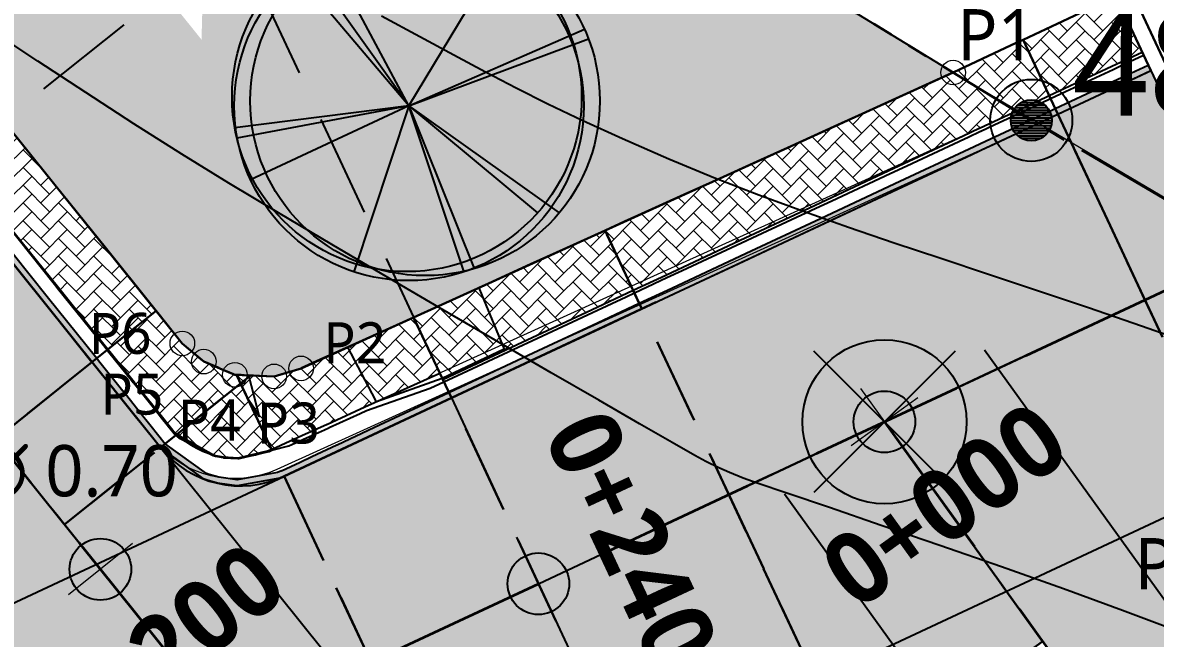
# Model space of a CAD drawing. Header units: millimetres. Extents: x 86 to 591881, y 99 to 1307229.
# Drawn here: x 590791.78 to 590819.37, y 1307154.66 to 1307169.67 of the extents above; entities that cross this region are included whole.
import ezdxf
from ezdxf.enums import TextEntityAlignment as Align

# ---------------------------------------------------------------- set-up
doc = ezdxf.new("R2010")
doc.units = ezdxf.units.MM
for name, pattern in [('CENTER2', [1.125, 0.75, -0.125, 0.125, -0.125]), ('DASHDOT', [1, 0.5, -0.25, 0, -0.25]), ('DASHED', [0.75, 0.5, -0.25]), ('DASHED2', [0.375, 0.25, -0.125]), ('HIDDEN', [0.375, 0.25, -0.125]), ('PHANTOM', [2.5, 1.25, -0.25, 0.25, -0.25, 0.25, -0.25])]:
    doc.linetypes.add(name, pattern=pattern)
for name, color, linetype in [('0_BLOQUES CARRETERA', 7, 'Continuous'), ('_ARBOLES', 102, 'Continuous'), ('_BREAKLINES CORRIDOR', 7, 'Continuous'), ('_MOJONES', 1, 'Continuous'), ('_PUNTOS TOPOGRAFICOS', 1, 'Continuous'), ('Areas', 9, 'Continuous'), ('Berberis verde', 74, 'Continuous'), ('C-PROP', 7, 'Continuous'), ('C-PROP-LINE', 230, 'Continuous'), ('C-ROAD', 7, 'Continuous'), ('C-ROAD-CORR-BNDY', 1, 'CENTER2'), ('C-ROAD-CORR-PATT', 150, 'Continuous'), ('C-ROAD-INTS', 5, 'Continuous'), ('C-ROAD-MARK', 212, 'Continuous'), ('C-ROAD-SAMP', 150, 'HIDDEN'), ('C-ROAD-STAN-MAJR', 11, 'Continuous'), ('C-TINN-BNDY', 110, 'Continuous'), ('C-TOPO-FEAT', 94, 'Continuous'), ('C-TOPO-MAJR', 9, 'Continuous'), ('C-TOPO-MINR', 8, 'Continuous'), ('C-TOPO-MINR-N', 11, 'Continuous'), ('Perimetro', 7, 'Continuous')]:
    doc.layers.add(name, color=color, linetype=linetype)
for name, color, linetype, lineweight in [('_BLOQUES', 9, 'Continuous', 20), ('_BORDILLOS Y CUNETAS', 252, 'Continuous', 20), ('A-GENM', 252, 'Continuous', 9), ('COTAS', 40, 'Continuous', 5), ('CUADROS', 9, 'Continuous', 20)]:
    doc.layers.add(name, color=color, linetype=linetype, lineweight=lineweight)
doc.layers.add('Area', color=52, linetype='Continuous', plot=False)
doc.styles.add('ST - ETIQUETAS', font='', dxfattribs={"height": 2.5})
doc.styles.get("Standard").update_dxf_attribs({"font": 'simplex.shx'})
doc.styles.get('ST - ETIQUETAS').set_extended_font_data('Roboto Thin')

# ---------------------------------------------------------------- blocks, each defined once
blk = doc.blocks.new('Arbol 1')
at = {"layer": 'Areas'}
h = blk.add_hatch(color=69, dxfattribs=at)
h.set_gradient(color1=(68, 80, 48), color2=(130, 156, 68), tint=1, name='SPHERICAL')
edge = h.paths.add_edge_path()
edge.add_arc((11536.49, 2842.14), 100, 0, 360)
h = blk.add_hatch(color=253, dxfattribs=at)
h.set_gradient(color1=(177, 171, 160), color2=(222, 220, 217), rotation=165, centered=1, tint=1, name='CYLINDER')
h.paths.add_polyline_path([(11462.28, 2774.24), (11480.42, 2758.83), (11495.83, 2750.22), (11510.34, 2745.24), (11525.31, 2742.07), (11543.44, 2742.07), (11557.95, 2744.33), (11574.27, 2748.86), (11587.42, 2756.11), (11601.48, 2766.08), (11611.91, 2776.05), (11620.07, 2787.37), (11629.59, 2804.14), (11635.49, 2825.43), (11636.39, 2845.37), (11633.68, 2867.26), (11626.88, 2885.39), (11637.76, 2874.51), (11647.28, 2861.37), (11654.54, 2848.69), (11659.98, 2832.83), (11664.06, 2817.88), (11665.87, 2806.55), (11665.42, 2789.34), (11662.7, 2774.84), (11656.81, 2757.62), (11652.27, 2747.65), (11644.11, 2737.69), (11633.23, 2725.45), (11621.44, 2718.2), (11612.83, 2712.77), (11599.22, 2707.78), (11581.09, 2704.16), (11561.59, 2704.16), (11543.91, 2706.88), (11527.13, 2712.77), (11509.45, 2721.38), (11495.39, 2732.25), (11483.6, 2743.12), (11473.17, 2756.26), (11463.2, 2773.03)])
blk = doc.blocks.new('Arbol 21')
for p, q in [((0, 0), (-0.2755, 1.4763)), ((0, 0), (-0.1866, 1.495)), ((0, 0), (-0.6343, 1.3593)), ((0, 0), (1.1995, 1.0141)), ((0, 0), (1.2809, 0.914)), ((0, 0), (1.3916, 0.7419)), ((0, 0), (-1.423, 0.4743)), ((-1.4194, -0.4717), (0, 0)), ((0, 0), (-1.3965, -0.5597)), ((0, 0), (-0.9185, -1.2897)), ((0, 0), (-0.9182, -1.1033)), ((0, 0), (1.3754, -0.8278)), ((0, 0), (0.659, -1.5062)), ((0, 0), (0.5778, -1.54))]:
    blk.add_line(p, q)
for centre in [(0, 0), (0.0776, 0.0185), (0.0431, -0.1385)]:
    blk.add_circle(centre, 1.5)
blk = doc.blocks.new('a1')
at = {"layer": 'Area', "xscale": 0.01089513700384753, "yscale": 0.01089513700384753, "zscale": 0.005447568501798505}
blk.add_blockref('Arbol 1', (-170.6985, -9.3677), dxfattribs=at)
at = {"layer": 'Berberis verde', "xscale": 0.7626595902693271, "yscale": 0.7626595902693271, "zscale": 0.005447568501798505, "rotation": 270}
blk.add_blockref('Arbol 21', (-44.9546, 21.6524), dxfattribs=at)
blk = doc.blocks.new('*X1')
for p, q in [((69.555, 22.906), (69.945, 22.906)), ((69.585, 22.938), (69.915, 22.938)), ((69.629, 22.969), (69.871, 22.969)), ((69.502, 22.781), (69.998, 22.781)), ((69.508, 22.812), (69.992, 22.812)), ((69.518, 22.844), (69.982, 22.844)), ((69.533, 22.875), (69.967, 22.875)), ((69.5, 22.75), (70, 22.75)), ((69.502, 22.719), (69.998, 22.719)), ((69.508, 22.688), (69.992, 22.688)), ((69.518, 22.656), (69.982, 22.656)), ((69.533, 22.625), (69.967, 22.625)), ((69.555, 22.594), (69.945, 22.594)), ((69.585, 22.562), (69.915, 22.562)), ((69.629, 22.531), (69.871, 22.531))]:
    blk.add_line(p, q)
blk = doc.blocks.new('Drill Hole')
at = {"color": 0, "linetype": 'ByBlock', "lineweight": -2}
for radius in [0.05, 0.025]:
    blk.add_circle((0, 0), radius, dxfattribs=at)
at = {"color": 0, "linetype": 'ByBlock', "lineweight": -2, "xscale": 0.1000000000000227, "yscale": 0.1000000000000227, "zscale": 0.1000000000000227}
blk.add_blockref('*X1', (-6.975, -2.275), dxfattribs=at)
blk = doc.blocks.new('*U51', base_point=(590555.4584, 1307117.894, 460.616))
at = {"layer": '_PUNTOS TOPOGRAFICOS', "color": 2, "linetype": 'ByBlock', "lineweight": -2, "xscale": 20, "yscale": 20, "zscale": 20}
blk.add_blockref('Drill Hole', (590555.4584, 1307117.894, 460.616), dxfattribs=at)
blk = doc.blocks.new('*U175', base_point=(590816.3512, 1307167.288, 456.644))
at = {"layer": '_PUNTOS TOPOGRAFICOS', "color": 2, "linetype": 'ByBlock', "lineweight": -2, "xscale": 20, "yscale": 20, "zscale": 20}
blk.add_blockref('Drill Hole', (590816.3512, 1307167.288, 456.644), dxfattribs=at)
blk = doc.blocks.new('A$Ca183de04')
at = {"layer": 'A-GENM', "xscale": 0.9254573807813, "yscale": 0.9254573807813, "zscale": 0.9254573807813, "rotation": 180}
blk.add_blockref('a1', (-40.3473, 21.097), dxfattribs=at)
blk = doc.blocks.new('*U185', base_point=(590773.146, 1307158.087, 456.23))
at = {"layer": '_PUNTOS TOPOGRAFICOS', "color": 0, "linetype": 'ByBlock', "lineweight": -2, "xscale": 2.999449914575026, "yscale": 2.999449914575026, "zscale": 2.999449914575026}
blk.add_blockref('A$Ca183de04', (590773.146, 1307158.087, 456.23), dxfattribs=at)
at = {"layer": '_PUNTOS TOPOGRAFICOS', "color": 1, "linetype": 'ByBlock', "insert": (590784.321, 1307162.157, 456.23), "char_height": 1.25, "attachment_point": 7, "style": 'ST - ETIQUETAS'}
blk.add_mtext('160', dxfattribs=at)
at = {"layer": '_PUNTOS TOPOGRAFICOS', "color": 3, "linetype": 'ByBlock', "insert": (590784.321, 1307160.765, 456.23), "char_height": 1.25, "attachment_point": 4, "style": 'ST - ETIQUETAS'}
blk.add_mtext('456.230', dxfattribs=at)
at = {"layer": '_PUNTOS TOPOGRAFICOS', "color": 251, "linetype": 'ByBlock', "insert": (590784.321, 1307159.372, 456.23), "char_height": 1.25, "attachment_point": 1, "style": 'ST - ETIQUETAS'}
blk.add_mtext('{\\fRoboto Black|b0|i0|c0|p2;LAUREL ∅ 0.70}', dxfattribs=at)
blk = doc.blocks.new('MARCA ESTACION')
h = blk.add_hatch(color=7)
h.dxf.hatch_style = 1
h.paths.add_polyline_path([(-3, 0), (0, 0), (0, 3, 0.414214)])
h.paths.add_polyline_path([(3, 0), (0, 0), (0, -3, 0.414214)])
at = {"true_color": 0xffffff}
h = blk.add_hatch(color=7, dxfattribs=at)
h.dxf.hatch_style = 1
h.paths.add_polyline_path([(0, 3), (0, 0), (3, 0, 0.414214)])
h.paths.add_polyline_path([(0, 0), (-3, 0, 0.414214), (0, -3)])
at = {"color": 7, "lineweight": 20}
for points in [[(0, 4), (0, -4)], [(-4, 0), (4, 0)]]:
    blk.add_lwpolyline(points, dxfattribs=at)
at = {"color": 7}
blk.add_circle((0, 0), 3, dxfattribs=at)
blk = doc.blocks.new('POINT INTERS')
at = {"layer": '0_BLOQUES CARRETERA', "linetype": 'DASHDOT', "lineweight": 5}
h = blk.add_hatch(color=244, dxfattribs=at)
h.dxf.hatch_style = 1
h.set_gradient(color1=(153, 27, 30), color2=(248, 153, 30), name='INVSPHERICAL')
h.paths.add_polyline_path([(0.6, 0, 1), (-0.6, 0, 1)])
blk.add_circle((0, 0), 0.574, dxfattribs=at)
blk = doc.blocks.new('Marker Pnt')
at = {"flags": 128}
for points in [[(0.862, -0.862), (-0.862, 0.862)], [(0.862, 0.862), (-0.862, -0.862)]]:
    blk.add_lwpolyline(points, dxfattribs=at)
blk.add_circle((0, 0), 1)

msp = doc.modelspace()

# ---------------------------------------------------------------- hatches: boundary and pattern name
at = {"layer": '_MOJONES'}
h = msp.add_hatch(color=5, dxfattribs=at)
h.dxf.hatch_style = 1
h.paths.add_polyline_path([(590816.15, 1307167.745, 0.297664), (590815.851, 1307167.288, 0.541231), (590816.552, 1307166.83), (590816.351, 1307167.288)])
h.paths.add_polyline_path([(590816.15, 1307167.745), (590816.351, 1307167.288), (590816.822, 1307167.456, 0.43503)])
h.paths.add_polyline_path([(590816.851, 1307167.288, 0.085961), (590816.822, 1307167.456), (590816.351, 1307167.288), (590816.552, 1307166.83, 0.297664)])
at = {"layer": 'C-PROP', "linetype": 'Continuous', "lineweight": -3}
h = msp.add_hatch(dxfattribs=at)
h.set_pattern_fill('AR-SAND', color=3, scale=0.025, style=0)
h.paths.add_polyline_path([(590774.739, 1307186.675), (590774.232, 1307186.597), (590631.534, 1307133.295), (590629.302, 1307132.612), (590627.391, 1307132.245), (590625.065, 1307132.052), (590623.508, 1307132.075), (590622.099, 1307132.195), (590620.619, 1307132.178), (590618.932, 1307131.814), (590617.362, 1307131.097), (590615.805, 1307129.889), (590614.858, 1307128.751), (590614.039, 1307127.232), (590613.528, 1307125.328), (590613.498, 1307123.357), (590613.951, 1307121.439), (590613.012, 1307121.078), (590610.92, 1307125.121), (590606.041, 1307134.548), (590607.647, 1307135.099), (590626.458, 1307141.007), (590644.427, 1307147.302), (590649.902, 1307149.162), (590657.48, 1307151.491), (590675.329, 1307157.469), (590694.689, 1307164.346), (590701.633, 1307167.294), (590706.232, 1307169.71), (590723.27, 1307176.59), (590758.844, 1307190.632), (590770.61, 1307195.56), (590775.16, 1307192.53), (590787.15, 1307185.124), (590801.16, 1307176.592), (590814.448, 1307168.453), (590798.564, 1307161.242), (590797.907, 1307161.047), (590796.95, 1307161.087), (590796.193, 1307161.407), (590795.67, 1307161.85), (590776.242, 1307186.061), (590775.873, 1307186.363), (590775.444, 1307186.569)], flags=0)
h.paths.add_polyline_path([(590803.801, 1307169.111), (590798.269, 1307166.6), (590789.012, 1307178.136), (590798.549, 1307172.328), (590798.559, 1307172.321)], flags=0)
at = {"layer": 'C-ROAD-CORR-PATT', "linetype": 'Continuous', "lineweight": 5}
h = msp.add_hatch(dxfattribs=at)
h.set_pattern_fill('AR-HBONE', color=30, scale=0.003, style=0)
h.set_pattern_definition([(45, (590788.77152, 1307170.4463), (0, 0.431052), [0.9144, -0.3048]), (135, (590788.98704, 1307170.66182), (4e-17, 0.431052), [0.9144, -0.3048])])
h.paths.add_polyline_path([(590788.772, 1307170.446), (590788.814, 1307170.393), (590790.065, 1307168.833), (590790.44, 1307168.366), (590790.442, 1307168.364), (590791.317, 1307167.273), (590792.568, 1307165.713), (590793.82, 1307164.153), (590795.029, 1307162.646), (590793.859, 1307161.707), (590792.65, 1307163.215), (590791.398, 1307164.775), (590790.147, 1307166.335), (590789.272, 1307167.425), (590789.27, 1307167.428), (590788.895, 1307167.895), (590787.644, 1307169.455), (590787.601, 1307169.508), (590788.772, 1307170.446)], flags=0)
h = msp.add_hatch(dxfattribs=at)
h.set_pattern_fill('AR-HBONE', color=30, scale=0.003, style=0)
h.set_pattern_definition([(45, (590816.15247, 1307169.25146), (0, 0.431052), [0.9144, -0.3048]), (135, (590816.368, 1307169.46698), (4e-17, 0.431052), [0.9144, -0.3048])])
h.paths.add_polyline_path([(590816.152, 1307169.251), (590817.677, 1307169.966), (590818.417, 1307170.312), (590819.053, 1307168.953), (590818.314, 1307168.607), (590816.789, 1307167.893), (590816.152, 1307169.251)], flags=0)
at = {"layer": 'C-ROAD-CORR-PATT', "linetype": 'Continuous', "lineweight": 5, "true_color": 0x898989}
for points in [[(590787.211, 1307169.195), (590787.254, 1307169.142), (590788.505, 1307167.582), (590788.88, 1307167.115), (590788.882, 1307167.112), (590789.757, 1307166.022), (590791.008, 1307164.462), (590792.26, 1307162.902), (590793.469, 1307161.394), (590791.129, 1307159.517), (590789.92, 1307161.025), (590788.668, 1307162.585), (590787.417, 1307164.145), (590786.542, 1307165.235), (590786.54, 1307165.237), (590786.165, 1307165.705), (590784.914, 1307167.265), (590784.871, 1307167.318), (590787.211, 1307169.195)], [(590817.001, 1307167.44), (590818.526, 1307168.154), (590819.265, 1307168.5), (590821.385, 1307163.972), (590820.646, 1307163.626), (590819.121, 1307162.912), (590817.001, 1307167.44)], [(590806.864, 1307162.693), (590807.658, 1307163.065), (590809.47, 1307163.913), (590811.281, 1307164.762), (590813.092, 1307165.61), (590814.903, 1307166.458), (590815.296, 1307166.642), (590815.299, 1307166.643), (590816.714, 1307167.306), (590817.001, 1307167.44), (590819.121, 1307162.912), (590818.835, 1307162.778), (590817.419, 1307162.115), (590817.417, 1307162.114), (590817.024, 1307161.93), (590815.213, 1307161.082), (590813.401, 1307160.234), (590811.59, 1307159.385), (590809.779, 1307158.537), (590808.985, 1307158.165), (590806.864, 1307162.693)], [(590817.838, 1307152.907), (590817.14, 1307153.877), (590817.136, 1307153.883), (590817.132, 1307153.888), (590814.53, 1307157.502), (590813.964, 1307158.288), (590812.788, 1307159.921), (590812.775, 1307159.94), (590812.79, 1307159.947), (590818.047, 1307162.409), (590819.121, 1307162.912), (590821.242, 1307158.384), (590820.901, 1307158.191), (590819.983, 1307157.053), (590819.982, 1307157.05), (590819.98, 1307157.048), (590819.882, 1307156.749), (590819.841, 1307156.558), (590820.007, 1307155.129), (590820.008, 1307155.126), (590820.009, 1307155.124), (590820.273, 1307154.659), (590817.838, 1307152.907)], [(590802.225, 1307160.521), (590804.036, 1307161.369), (590805.847, 1307162.217), (590806.864, 1307162.693), (590808.985, 1307158.165), (590807.968, 1307157.689), (590806.156, 1307156.841), (590804.345, 1307155.992), (590802.225, 1307160.521)], [(590793.469, 1307161.394), (590793.511, 1307161.342), (590794.106, 1307160.6), (590794.108, 1307160.597), (590794.529, 1307160.072), (590794.763, 1307159.782), (590794.982, 1307159.508), (590795.139, 1307159.312), (590792.799, 1307157.435), (590792.642, 1307157.631), (590792.422, 1307157.904), (590792.189, 1307158.195), (590791.768, 1307158.72), (590791.766, 1307158.722), (590791.171, 1307159.464), (590791.129, 1307159.517), (590793.469, 1307161.394)], [(590798.15, 1307158.612), (590798.602, 1307158.824), (590798.886, 1307158.957), (590799.497, 1307159.243), (590799.5, 1307159.245), (590799.503, 1307159.246), (590800.413, 1307159.672), (590802.225, 1307160.521), (590804.345, 1307155.992), (590802.534, 1307155.144), (590801.623, 1307154.718), (590801.62, 1307154.717), (590801.618, 1307154.715), (590801.006, 1307154.429), (590800.723, 1307154.296), (590800.27, 1307154.084), (590798.15, 1307158.612)], [(590808.985, 1307158.165), (590812.764, 1307159.935), (590812.775, 1307159.94), (590812.784, 1307159.927), (590813.964, 1307158.288), (590814.501, 1307157.542), (590815.619, 1307155.989), (590815.624, 1307155.983), (590815.628, 1307155.977), (590816.629, 1307154.587), (590814.194, 1307152.834), (590813.668, 1307153.371), (590813.666, 1307153.373), (590813.663, 1307153.375), (590813.051, 1307153.711), (590812.795, 1307153.793), (590812.346, 1307153.867), (590812.343, 1307153.867), (590812.34, 1307153.867), (590811.105, 1307153.637), (590808.985, 1307158.165)], [(590791.129, 1307159.517), (590792.782, 1307157.456), (590792.787, 1307157.45), (590792.792, 1307157.444), (590794.672, 1307155.1), (590795.505, 1307154.061), (590795.52, 1307154.043), (590796.778, 1307152.475), (590796.793, 1307152.456), (590796.777, 1307152.448), (590791.459, 1307149.958), (590790.019, 1307149.284), (590787.899, 1307153.812), (590788.345, 1307154.081), (590789.187, 1307155.219), (590789.188, 1307155.221), (590789.189, 1307155.224), (590789.273, 1307155.506), (590789.274, 1307155.51), (590789.319, 1307155.767), (590789.275, 1307156.636), (590789.274, 1307156.638), (590789.274, 1307156.641), (590788.789, 1307157.64), (590791.129, 1307159.517)], [(590800.27, 1307154.084), (590799.962, 1307153.94), (590796.803, 1307152.461), (590796.793, 1307152.456), (590796.783, 1307152.468), (590795.505, 1307154.061), (590794.965, 1307154.735), (590794.828, 1307154.905), (590792.799, 1307157.435), (590795.139, 1307159.312), (590796.204, 1307158.538), (590796.272, 1307158.514), (590796.523, 1307158.441), (590796.998, 1307158.378), (590797.001, 1307158.378), (590797.004, 1307158.378), (590798.046, 1307158.567), (590798.15, 1307158.612), (590800.27, 1307154.084)]]:
    msp.add_hatch(color=252, dxfattribs=at).paths.add_polyline_path(points, flags=0)
at = {"layer": 'C-ROAD-CORR-PATT', "linetype": 'Continuous', "lineweight": 5}
for color, points in [(3, [(590787.328, 1307169.289), (590787.371, 1307169.236), (590788.622, 1307167.676), (590788.997, 1307167.209), (590788.999, 1307167.206), (590789.874, 1307166.116), (590791.125, 1307164.556), (590792.377, 1307162.996), (590793.586, 1307161.488), (590793.469, 1307161.394), (590792.26, 1307162.902), (590791.008, 1307164.462), (590789.757, 1307166.022), (590788.882, 1307167.112), (590788.88, 1307167.115), (590788.505, 1307167.582), (590787.254, 1307169.142), (590787.211, 1307169.195), (590787.328, 1307169.289)]), (3, [(590816.937, 1307167.576), (590818.462, 1307168.29), (590819.201, 1307168.636), (590819.265, 1307168.5), (590818.526, 1307168.154), (590817.001, 1307167.44), (590816.937, 1307167.576)]), (3, [(590806.8, 1307162.829), (590807.595, 1307163.201), (590809.406, 1307164.049), (590811.217, 1307164.897), (590813.028, 1307165.746), (590814.84, 1307166.594), (590815.233, 1307166.778), (590815.235, 1307166.779), (590816.651, 1307167.442), (590816.937, 1307167.576), (590817.001, 1307167.44), (590816.714, 1307167.306), (590815.299, 1307166.643), (590815.296, 1307166.642), (590814.903, 1307166.458), (590813.092, 1307165.61), (590811.281, 1307164.762), (590809.47, 1307163.913), (590807.658, 1307163.065), (590806.864, 1307162.693), (590806.8, 1307162.829)]), (251, [(590819.121, 1307162.912), (590820.646, 1307163.626), (590821.385, 1307163.972), (590823.506, 1307159.444), (590822.767, 1307159.098), (590821.242, 1307158.384), (590819.121, 1307162.912)]), (3, [(590802.161, 1307160.656), (590803.972, 1307161.505), (590805.783, 1307162.353), (590806.8, 1307162.829), (590806.864, 1307162.693), (590805.847, 1307162.217), (590804.036, 1307161.369), (590802.225, 1307160.521), (590802.161, 1307160.656)]), (3, [(590793.586, 1307161.488), (590793.628, 1307161.435), (590794.223, 1307160.694), (590794.225, 1307160.691), (590794.646, 1307160.166), (590794.88, 1307159.875), (590795.099, 1307159.602), (590795.256, 1307159.406), (590795.139, 1307159.312), (590794.982, 1307159.508), (590794.763, 1307159.782), (590794.529, 1307160.072), (590794.108, 1307160.597), (590794.106, 1307160.6), (590793.511, 1307161.342), (590793.469, 1307161.394), (590793.586, 1307161.488)]), (3, [(590798.086, 1307158.748), (590798.539, 1307158.96), (590798.822, 1307159.093), (590799.434, 1307159.379), (590799.436, 1307159.38), (590799.439, 1307159.382), (590800.35, 1307159.808), (590802.161, 1307160.656), (590802.225, 1307160.521), (590800.413, 1307159.672), (590799.503, 1307159.246), (590799.5, 1307159.245), (590799.497, 1307159.243), (590798.886, 1307158.957), (590798.602, 1307158.824), (590798.15, 1307158.612), (590798.086, 1307158.748)]), (3, [(590798.15, 1307158.612), (590798.046, 1307158.567), (590797.004, 1307158.378), (590797.001, 1307158.378), (590796.998, 1307158.378), (590796.523, 1307158.441), (590796.272, 1307158.514), (590796.204, 1307158.538), (590795.139, 1307159.312), (590795.256, 1307159.406), (590796.257, 1307158.679), (590796.321, 1307158.655), (590796.557, 1307158.587), (590797.004, 1307158.528), (590797.007, 1307158.528), (590797.01, 1307158.528), (590797.989, 1307158.705), (590798.086, 1307158.748), (590798.15, 1307158.612)]), (251, [(590804.345, 1307155.992), (590806.156, 1307156.841), (590807.968, 1307157.689), (590808.985, 1307158.165), (590811.105, 1307153.637), (590810.088, 1307153.161), (590808.277, 1307152.313), (590806.466, 1307151.464), (590804.345, 1307155.992)]), (251, [(590800.27, 1307154.084), (590800.723, 1307154.296), (590801.006, 1307154.429), (590801.618, 1307154.715), (590801.62, 1307154.717), (590801.623, 1307154.718), (590802.534, 1307155.144), (590804.345, 1307155.992), (590806.466, 1307151.464), (590804.654, 1307150.616), (590803.744, 1307150.19), (590803.741, 1307150.188), (590803.738, 1307150.187), (590803.127, 1307149.901), (590802.843, 1307149.768), (590802.391, 1307149.556), (590800.27, 1307154.084)])]:
    msp.add_hatch(color=color, dxfattribs=at).paths.add_polyline_path(points, flags=0)
h = msp.add_hatch(dxfattribs=at)
h.set_pattern_fill('AR-HBONE', color=30, scale=0.003, style=0)
h.set_pattern_definition([(45, (590805.96918, 1307164.60407), (0, 0.431052), [0.9144, -0.3048]), (135, (590806.1847, 1307164.8196), (4e-17, 0.431052), [0.9144, -0.3048])])
h.paths.add_polyline_path([(590805.969, 1307164.604), (590806.768, 1307164.967), (590808.589, 1307165.793), (590810.41, 1307166.62), (590812.232, 1307167.447), (590814.053, 1307168.274), (590814.448, 1307168.453), (590814.451, 1307168.455), (590815.866, 1307169.117), (590816.152, 1307169.251), (590816.789, 1307167.893), (590816.502, 1307167.759), (590815.087, 1307167.096), (590815.084, 1307167.095), (590814.691, 1307166.911), (590812.88, 1307166.063), (590811.069, 1307165.214), (590809.257, 1307164.366), (590807.446, 1307163.518), (590806.652, 1307163.146), (590805.969, 1307164.604)], flags=0)
h = msp.add_hatch(dxfattribs=at)
h.set_pattern_fill('AR-HBONE', color=30, scale=0.003, style=0)
h.set_pattern_definition([(45, (590801.3041, 1307162.48623), (0, 0.431052), [0.9144, -0.3048]), (135, (590801.51962, 1307162.70175), (4e-17, 0.431052), [0.9144, -0.3048])])
h.paths.add_polyline_path([(590801.304, 1307162.486), (590803.125, 1307163.313), (590804.947, 1307164.14), (590805.969, 1307164.604), (590806.652, 1307163.146), (590805.635, 1307162.67), (590803.824, 1307161.822), (590802.013, 1307160.973), (590801.304, 1307162.486)], flags=0)
h = msp.add_hatch(dxfattribs=at)
h.set_pattern_fill('AR-HBONE', color=30, scale=0.003, style=0)
h.set_pattern_definition([(45, (590795.02883, 1307162.6459), (0, 0.431052), [0.9144, -0.3048]), (135, (590795.24435, 1307162.86143), (4e-17, 0.431052), [0.9144, -0.3048])])
h.paths.add_polyline_path([(590795.029, 1307162.646), (590795.071, 1307162.593), (590795.666, 1307161.851), (590795.67, 1307161.85), (590796.193, 1307161.407), (590796.583, 1307161.242), (590796.95, 1307161.087), (590797.332, 1307161.071), (590795.529, 1307159.625), (590795.372, 1307159.821), (590795.153, 1307160.094), (590794.919, 1307160.385), (590794.498, 1307160.91), (590794.496, 1307160.913), (590793.901, 1307161.654), (590793.859, 1307161.707), (590795.029, 1307162.646)], flags=0)
h = msp.add_hatch(dxfattribs=at)
h.set_pattern_fill('AR-HBONE', color=30, scale=0.003, style=0)
h.set_pattern_definition([(45, (590796.9914, 1307161.08548), (0, 0.431052), [0.9144, -0.3048]), (135, (590797.20694, 1307161.301), (4e-17, 0.431052), [0.9144, -0.3048])])
h.paths.add_polyline_path([(590796.991, 1307161.085), (590797.554, 1307161.062), (590797.907, 1307161.047), (590798.562, 1307161.241), (590798.564, 1307161.242), (590798.567, 1307161.244), (590799.483, 1307161.659), (590801.304, 1307162.486), (590801.94, 1307161.128), (590800.119, 1307160.301), (590799.203, 1307159.885), (590799.201, 1307159.884), (590799.198, 1307159.883), (590798.583, 1307159.604), (590798.298, 1307159.474), (590797.843, 1307159.268), (590796.991, 1307161.085)], flags=0)
h = msp.add_hatch(dxfattribs=at)
h.set_pattern_fill('AR-HBONE', color=30, scale=0.003, style=0)
h.set_pattern_definition([(45, (590797.84276, 1307159.26753), (0, 0.431052), [0.9144, -0.3048]), (135, (590798.05828, 1307159.48305), (4e-17, 0.431052), [0.9144, -0.3048])])
h.paths.add_polyline_path([(590797.843, 1307159.268), (590797.77, 1307159.234), (590797.028, 1307159.057), (590797.025, 1307159.057), (590797.023, 1307159.057), (590796.67, 1307159.074), (590796.478, 1307159.11), (590796.426, 1307159.123), (590795.538, 1307159.632), (590797.332, 1307161.071), (590797.166, 1307161.078), (590797.159, 1307161.078), (590797.137, 1307161.079), (590797.097, 1307161.081), (590797.097, 1307161.081), (590797.096, 1307161.081), (590797.003, 1307161.085), (590796.991, 1307161.085), (590797.843, 1307159.268)], flags=0)

# ---------------------------------------------------------------- linework, layer by layer
at = {"layer": '_BLOQUES', "flags": 128}
msp.add_lwpolyline([(590813.801, 1307168.85), (590814.448, 1307168.453)], dxfattribs=at)
at = {"layer": '_BORDILLOS Y CUNETAS'}
for points in [[(590815.993, 1307167.507), (590797.77, 1307159.234, -0.342812), (590795.383, 1307159.804), (590776.087, 1307183.865, 0.323125), (590773.831, 1307184.489), (590631.717, 1307131.763, -0.12069), (590622.263, 1307130.671, 1.648828), (590626.273, 1307119.862, -0.12069), (590634.152, 1307125.2), (590680.336, 1307142.335, -0.375886), (590682.798, 1307141.397), (590689.901, 1307128.012), (590697.079, 1307114.127, -0.425725), (590696.15, 1307111.398), (590613.972, 1307072.914, -0.407745), (590611.332, 1307073.837), (590595.318, 1307106.151, -0.134862), (590593.296, 1307116.552, 1.75756), (590580.202, 1307110.063, -0.134862), (590587.254, 1307102.154), (590603.14, 1307070.098, -0.420712), (590602.197, 1307067.399), (590584.453, 1307059.09)], [(590794.99, 1307159.494), (590775.923, 1307183.271, 0.323125), (590773.667, 1307183.895), (590631.775, 1307131.251, -0.12188), (590622.228, 1307130.171, 0.565092), (590615.829, 1307122.126)], [(590816.511, 1307167.193), (590797.976, 1307158.779, -0.342812), (590794.992, 1307159.491), (590794.99, 1307159.494)]]:
    msp.add_lwpolyline(points, format="xyb", dxfattribs=at)
at = {"layer": '_BREAKLINES CORRIDOR', "flags": 128}
for points in [[(590774.232, 1307186.597), (590774.739, 1307186.675), (590775.444, 1307186.569), (590775.873, 1307186.363), (590776.242, 1307186.061), (590795.67, 1307161.85)], [(590798.564, 1307161.242), (590814.448, 1307168.453)], [(590795.67, 1307161.85), (590796.193, 1307161.407), (590796.95, 1307161.087), (590797.907, 1307161.047), (590798.564, 1307161.242)]]:
    msp.add_lwpolyline(points, dxfattribs=at)
at = {"layer": 'C-PROP-LINE', "color": 4, "linetype": 'Continuous', "lineweight": 25}
msp.add_polyline3d([(590776.242, 1307186.061, 0), (590795.67, 1307161.85, 0), (590796.193, 1307161.407, 0), (590796.95, 1307161.087, 0), (590797.907, 1307161.047, 0), (590798.564, 1307161.242, 0), (590814.448, 1307168.453, 0), (590801.16, 1307176.592, 0), (590787.15, 1307185.124, 0)], dxfattribs=at)
at = {"layer": 'C-PROP-LINE', "color": 242, "linetype": 'PHANTOM', "lineweight": 30, "ltscale": 2}
msp.add_polyline3d([(590782.862, 1307071.827, 0), (590795.518, 1307080.01, 0), (590823.499, 1307099.011, 0), (590841.535, 1307111.434, 0), (590852.26, 1307119.098, 0), (590862.909, 1307127.265, 0), (590871.247, 1307134.763, 0), (590851.678, 1307146.454, 0), (590832.663, 1307157.686, 0), (590816.351, 1307167.288, 0), (590801.16, 1307176.592, 0), (590787.15, 1307185.124, 0)], dxfattribs=at)
at = {"layer": 'C-ROAD', "color": 2, "linetype": 'HIDDEN', "lineweight": 35, "ltscale": 15, "flags": 128}
for points in [[(590775.558, 1307178.928), (590796.793, 1307152.456)], [(590586.998, 1307054.208), (590821.743, 1307164.14)], [(590812.775, 1307159.94), (590845.603, 1307114.341)]]:
    msp.add_lwpolyline(points, dxfattribs=at)
at = {"layer": 'C-ROAD', "color": 7, "linetype": 'Continuous', "lineweight": -3, "flags": 128}
for points in [[(590787.2, 1307169.21), (590799.133, 1307154.333)], [(590797.786, 1307158.442), (590819.286, 1307168.511)], [(590795.139, 1307159.312), (590788.882, 1307167.112)], [(590778.814, 1307149.557), (590807.234, 1307162.867)], [(590807.206, 1307162.853), (590798.15, 1307158.612)], [(590815.209, 1307161.693), (590826.127, 1307146.529)], [(590802.027, 1307149.386), (590823.527, 1307159.454)], [(590810.34, 1307158.187), (590821.257, 1307143.023)]]:
    msp.add_lwpolyline(points, dxfattribs=at)
msp.add_lwpolyline([(590795.139, 1307159.312, 0.346076), (590798.15, 1307158.612)], format="xyb", dxfattribs=at)
at = {"layer": 'C-ROAD-CORR-BNDY', "color": 166, "linetype": 'DASHED', "lineweight": 30, "ltscale": 4}
for points in [[(590824.712, 1307157.801), (590818.774, 1307170.479)], [(590780.971, 1307164.189), (590781.013, 1307164.136), (590782.265, 1307162.576), (590782.64, 1307162.109), (590782.642, 1307162.106), (590783.516, 1307161.016), (590784.768, 1307159.456), (590786.019, 1307157.896), (590787.228, 1307156.389), (590795.029, 1307162.646), (590793.82, 1307164.153), (590792.568, 1307165.713), (590791.317, 1307167.273), (590790.442, 1307168.364), (590790.44, 1307168.366), (590790.065, 1307168.833), (590788.814, 1307170.393), (590788.772, 1307170.446)], [(590822.09, 1307156.573), (590823.615, 1307157.287), (590824.354, 1307157.633), (590818.417, 1307170.312), (590817.677, 1307169.966), (590816.152, 1307169.251)], [(590808.985, 1307158.165), (590809.779, 1307158.537), (590811.59, 1307159.385), (590813.401, 1307160.234), (590815.213, 1307161.082), (590817.024, 1307161.93), (590817.417, 1307162.114), (590817.419, 1307162.115), (590818.835, 1307162.778), (590819.121, 1307162.912), (590816.152, 1307169.251), (590815.866, 1307169.117), (590814.451, 1307168.455), (590814.448, 1307168.453), (590814.053, 1307168.274), (590812.232, 1307167.447), (590810.41, 1307166.62), (590808.589, 1307165.793), (590806.768, 1307164.967), (590805.969, 1307164.604)], [(590807.314, 1307149.653), (590809.125, 1307150.501), (590810.936, 1307151.35), (590811.953, 1307151.826), (590805.969, 1307164.604), (590804.947, 1307164.14), (590803.125, 1307163.313), (590801.304, 1307162.486)], [(590821.896, 1307155.828), (590821.833, 1307155.916), (590821.832, 1307155.917), (590821.832, 1307155.917), (590821.595, 1307156.246), (590821.544, 1307156.317), (590821.666, 1307156.374), (590821.667, 1307156.375), (590821.668, 1307156.375), (590822.018, 1307156.539), (590822.09, 1307156.573), (590819.121, 1307162.912), (590818.047, 1307162.409), (590812.79, 1307159.947), (590812.775, 1307159.94), (590812.788, 1307159.921), (590813.964, 1307158.288), (590814.53, 1307157.502), (590817.132, 1307153.888), (590817.136, 1307153.883), (590817.14, 1307153.877), (590817.838, 1307152.907)], [(590791.129, 1307159.517), (590791.171, 1307159.464), (590791.766, 1307158.722), (590791.768, 1307158.72), (590792.189, 1307158.195), (590792.422, 1307157.904), (590792.642, 1307157.631), (590792.799, 1307157.435), (590797.332, 1307161.071), (590796.95, 1307161.087), (590796.583, 1307161.242), (590796.193, 1307161.407), (590795.67, 1307161.85), (590795.666, 1307161.851), (590795.071, 1307162.593), (590795.029, 1307162.646)], [(590803.239, 1307147.745), (590803.691, 1307147.957), (590803.975, 1307148.09), (590804.586, 1307148.376), (590804.589, 1307148.377), (590804.592, 1307148.378), (590805.503, 1307148.805), (590807.314, 1307149.653), (590801.304, 1307162.486), (590799.483, 1307161.659), (590798.567, 1307161.244), (590798.564, 1307161.242), (590798.562, 1307161.241), (590797.907, 1307161.047), (590797.554, 1307161.062), (590796.991, 1307161.085)], [(590807.314, 1307149.653), (590801.304, 1307162.486)], [(590796.991, 1307161.085), (590797.003, 1307161.085), (590797.096, 1307161.081), (590797.097, 1307161.081), (590797.097, 1307161.081), (590797.137, 1307161.079), (590797.159, 1307161.078), (590797.166, 1307161.078), (590797.332, 1307161.071), (590792.799, 1307157.435), (590794.828, 1307154.905), (590794.965, 1307154.735), (590795.505, 1307154.061), (590796.783, 1307152.468), (590796.793, 1307152.456), (590796.803, 1307152.461), (590799.962, 1307153.94), (590800.27, 1307154.084)], [(590811.953, 1307151.826), (590812.205, 1307151.944), (590812.206, 1307151.944), (590812.207, 1307151.945), (590812.329, 1307152.002), (590812.378, 1307151.934), (590812.479, 1307151.793), (590812.48, 1307151.792), (590812.48, 1307151.792), (590812.571, 1307151.665), (590816.629, 1307154.587), (590815.628, 1307155.977), (590815.624, 1307155.983), (590815.619, 1307155.989), (590814.501, 1307157.542), (590813.964, 1307158.288), (590812.784, 1307159.927), (590812.775, 1307159.94), (590812.764, 1307159.935), (590808.985, 1307158.165)], [(590787.227, 1307156.387), (590787.377, 1307156.201), (590787.377, 1307156.2), (590787.378, 1307156.2), (590787.548, 1307155.987), (590787.626, 1307155.893), (590787.624, 1307155.892), (590787.503, 1307155.835), (590787.502, 1307155.834), (590787.501, 1307155.834), (590787.146, 1307155.668), (590787.05, 1307155.623), (590790.019, 1307149.284), (590791.459, 1307149.958), (590796.777, 1307152.448), (590796.793, 1307152.456), (590796.778, 1307152.475), (590795.52, 1307154.043), (590795.505, 1307154.061), (590794.672, 1307155.1), (590792.792, 1307157.444), (590792.787, 1307157.45), (590792.782, 1307157.456), (590791.129, 1307159.517)]]:
    msp.add_lwpolyline(points, close=True, dxfattribs=at)
at = {"layer": 'C-ROAD-SAMP', "color": 1, "linetype": 'DASHED2', "lineweight": 25, "ltscale": 10}
for points in [[(590812.903, 1307182.085), (590821.385, 1307163.972), (590829.867, 1307145.86)], [(590803.017, 1307176.659), (590787.417, 1307164.145), (590771.816, 1307151.63)], [(590795.863, 1307174.105), (590804.345, 1307155.992), (590812.827, 1307137.88)]]:
    msp.add_lwpolyline(points, dxfattribs=at)
at = {"layer": 'C-TINN-BNDY', "color": 110, "linetype": 'Continuous', "lineweight": -3}
for points in [[(590818.417, 1307170.312, 455.846), (590819.053, 1307168.953, 455.816), (590819.201, 1307168.636, 456.566), (590819.265, 1307168.501, 456.566), (590819.265, 1307168.5, 456.116), (590821.385, 1307163.972, 456.216)], [(590791.317, 1307167.273, 456.195), (590792.568, 1307165.713, 456.189), (590793.82, 1307164.153, 456.183), (590795.029, 1307162.646, 456.178), (590795.071, 1307162.593, 456.178), (590795.666, 1307161.851, 456.175), (590795.67, 1307161.85, 456.175), (590796.193, 1307161.407, 456.176), (590796.583, 1307161.242, 456.179), (590796.95, 1307161.087, 456.182), (590796.991, 1307161.085, 456.014), (590796.997, 1307161.085, 456.062), (590797.003, 1307161.085, 456.014), (590797.096, 1307161.081, 456.023), (590797.097, 1307161.081, 456.023), (590797.097, 1307161.081, 456.023), (590797.137, 1307161.079, 456.03), (590797.159, 1307161.078, 456.033), (590797.166, 1307161.078, 456.033), (590797.264, 1307161.074, 456.088), (590797.332, 1307161.071, 456.047), (590797.427, 1307161.067, 456.102), (590797.554, 1307161.062, 456.107), (590797.907, 1307161.047, 456.103), (590798.562, 1307161.241, 456.1), (590798.564, 1307161.242, 456.1), (590798.567, 1307161.244, 456.1), (590799.483, 1307161.659, 456.097), (590801.304, 1307162.486, 456.948), (590803.125, 1307163.313, 456.09), (590804.947, 1307164.14, 456.085), (590805.969, 1307164.604, 456.082), (590806.768, 1307164.967, 456.08), (590808.589, 1307165.793, 456.074), (590810.41, 1307166.62, 456.069), (590812.232, 1307167.447, 456.064), (590814.053, 1307168.274, 456.058), (590814.448, 1307168.453, 456.057), (590814.451, 1307168.455, 456.057), (590815.866, 1307169.117, 456.053), (590816.152, 1307169.251, 456.052), (590817.677, 1307169.966, 456.048)]]:
    msp.add_polyline3d(points, dxfattribs=at)
at = {"layer": 'C-TOPO-FEAT', "color": 94, "linetype": 'Continuous', "lineweight": -3, "flags": 128}
for points in [[(590788.772, 1307170.446), (590788.814, 1307170.393), (590790.065, 1307168.833), (590790.44, 1307168.366), (590790.442, 1307168.364), (590791.317, 1307167.273), (590792.568, 1307165.713), (590793.82, 1307164.153), (590795.029, 1307162.646)], [(590816.152, 1307169.251), (590817.677, 1307169.966), (590818.417, 1307170.312)], [(590787.601, 1307169.508), (590787.644, 1307169.455), (590788.895, 1307167.895), (590789.27, 1307167.428), (590789.272, 1307167.425), (590790.147, 1307166.335), (590791.398, 1307164.775), (590792.65, 1307163.215), (590793.859, 1307161.707)], [(590787.211, 1307169.195), (590787.254, 1307169.142), (590788.505, 1307167.582), (590788.88, 1307167.115), (590788.882, 1307167.112), (590789.757, 1307166.022), (590791.008, 1307164.462), (590792.26, 1307162.902), (590793.469, 1307161.394)], [(590787.328, 1307169.289), (590787.371, 1307169.236), (590788.622, 1307167.676), (590788.997, 1307167.209), (590788.999, 1307167.206), (590789.874, 1307166.116), (590791.125, 1307164.556), (590792.377, 1307162.996), (590793.586, 1307161.488)], [(590805.969, 1307164.604), (590806.768, 1307164.967), (590808.589, 1307165.793), (590810.41, 1307166.62), (590812.232, 1307167.447), (590814.053, 1307168.274), (590814.448, 1307168.453), (590814.451, 1307168.455), (590815.866, 1307169.117), (590816.152, 1307169.251)], [(590816.789, 1307167.893), (590818.314, 1307168.607), (590819.053, 1307168.953)], [(590816.937, 1307167.576), (590818.462, 1307168.29), (590819.201, 1307168.636)], [(590817.001, 1307167.44), (590818.526, 1307168.154), (590819.265, 1307168.5)], [(590806.652, 1307163.146), (590807.446, 1307163.518), (590809.257, 1307164.366), (590811.069, 1307165.214), (590812.88, 1307166.063), (590814.691, 1307166.911), (590815.084, 1307167.095), (590815.087, 1307167.096), (590816.502, 1307167.759), (590816.789, 1307167.893)], [(590806.8, 1307162.829), (590807.595, 1307163.201), (590809.406, 1307164.049), (590811.217, 1307164.897), (590813.028, 1307165.746), (590814.84, 1307166.594), (590815.233, 1307166.778), (590815.235, 1307166.779), (590816.651, 1307167.442), (590816.937, 1307167.576)], [(590806.864, 1307162.693), (590807.658, 1307163.065), (590809.47, 1307163.913), (590811.281, 1307164.762), (590813.092, 1307165.61), (590814.903, 1307166.458), (590815.296, 1307166.642), (590815.299, 1307166.643), (590816.714, 1307167.306), (590817.001, 1307167.44)], [(590801.304, 1307162.486), (590803.125, 1307163.313), (590804.947, 1307164.14), (590805.969, 1307164.604)], [(590819.121, 1307162.912), (590820.646, 1307163.626), (590821.385, 1307163.972)], [(590802.013, 1307160.973), (590803.824, 1307161.822), (590805.635, 1307162.67), (590806.652, 1307163.146)], [(590802.161, 1307160.656), (590803.972, 1307161.505), (590805.783, 1307162.353), (590806.8, 1307162.829)], [(590808.985, 1307158.165), (590809.779, 1307158.537), (590811.59, 1307159.385), (590813.401, 1307160.234), (590815.213, 1307161.082), (590817.024, 1307161.93), (590817.417, 1307162.114), (590817.419, 1307162.115), (590818.835, 1307162.778), (590819.121, 1307162.912)], [(590817.838, 1307152.907), (590817.14, 1307153.877), (590817.136, 1307153.883), (590817.132, 1307153.888), (590814.53, 1307157.502), (590813.964, 1307158.288), (590812.788, 1307159.921), (590812.775, 1307159.94), (590812.79, 1307159.947), (590818.047, 1307162.409), (590819.121, 1307162.912)], [(590795.029, 1307162.646), (590795.071, 1307162.593), (590795.666, 1307161.851), (590795.67, 1307161.85), (590796.193, 1307161.407), (590796.583, 1307161.242), (590796.95, 1307161.087), (590797.332, 1307161.071)], [(590796.991, 1307161.085), (590797.554, 1307161.062), (590797.907, 1307161.047), (590798.562, 1307161.241), (590798.564, 1307161.242), (590798.567, 1307161.244), (590799.483, 1307161.659), (590801.304, 1307162.486)], [(590802.225, 1307160.521), (590804.036, 1307161.369), (590805.847, 1307162.217), (590806.864, 1307162.693)], [(590793.859, 1307161.707), (590793.901, 1307161.654), (590794.496, 1307160.913), (590794.498, 1307160.91), (590794.919, 1307160.385), (590795.153, 1307160.094), (590795.372, 1307159.821), (590795.529, 1307159.625)], [(590793.469, 1307161.394), (590793.511, 1307161.342), (590794.106, 1307160.6), (590794.108, 1307160.597), (590794.529, 1307160.072), (590794.763, 1307159.782), (590794.982, 1307159.508), (590795.139, 1307159.312)], [(590793.586, 1307161.488), (590793.628, 1307161.435), (590794.223, 1307160.694), (590794.225, 1307160.691), (590794.646, 1307160.166), (590794.88, 1307159.875), (590795.099, 1307159.602), (590795.256, 1307159.406)], [(590796.991, 1307161.085), (590797.003, 1307161.085), (590797.096, 1307161.081), (590797.097, 1307161.081), (590797.097, 1307161.081), (590797.137, 1307161.079), (590797.159, 1307161.078), (590797.166, 1307161.078), (590797.332, 1307161.071)], [(590797.843, 1307159.268), (590798.298, 1307159.474), (590798.583, 1307159.604), (590799.198, 1307159.883), (590799.201, 1307159.884), (590799.203, 1307159.885), (590800.119, 1307160.301), (590801.94, 1307161.128)], [(590798.086, 1307158.748), (590798.539, 1307158.96), (590798.822, 1307159.093), (590799.434, 1307159.379), (590799.436, 1307159.38), (590799.439, 1307159.382), (590800.35, 1307159.808), (590802.161, 1307160.656)], [(590798.15, 1307158.612), (590798.602, 1307158.824), (590798.886, 1307158.957), (590799.497, 1307159.243), (590799.5, 1307159.245), (590799.503, 1307159.246), (590800.413, 1307159.672), (590802.225, 1307160.521)], [(590808.985, 1307158.165), (590812.764, 1307159.935), (590812.775, 1307159.94), (590812.784, 1307159.927), (590813.964, 1307158.288), (590814.501, 1307157.542), (590815.619, 1307155.989), (590815.624, 1307155.983), (590815.628, 1307155.977), (590816.629, 1307154.587)], [(590791.129, 1307159.517), (590792.782, 1307157.456), (590792.787, 1307157.45), (590792.792, 1307157.444), (590794.672, 1307155.1), (590795.505, 1307154.061), (590795.52, 1307154.043), (590796.778, 1307152.475), (590796.793, 1307152.456), (590796.777, 1307152.448), (590791.459, 1307149.958), (590790.019, 1307149.284)], [(590791.129, 1307159.517), (590791.171, 1307159.464), (590791.766, 1307158.722), (590791.768, 1307158.72), (590792.189, 1307158.195), (590792.422, 1307157.904), (590792.642, 1307157.631), (590792.799, 1307157.435)], [(590797.843, 1307159.268), (590797.77, 1307159.234), (590797.028, 1307159.057), (590797.025, 1307159.057), (590797.023, 1307159.057), (590796.67, 1307159.074), (590796.478, 1307159.11), (590796.426, 1307159.123), (590795.538, 1307159.632)], [(590798.15, 1307158.612), (590798.046, 1307158.567), (590797.004, 1307158.378), (590797.001, 1307158.378), (590796.998, 1307158.378), (590796.523, 1307158.441), (590796.272, 1307158.514), (590796.204, 1307158.538), (590795.139, 1307159.312)], [(590798.086, 1307158.748), (590797.989, 1307158.705), (590797.01, 1307158.528), (590797.007, 1307158.528), (590797.004, 1307158.528), (590796.557, 1307158.587), (590796.321, 1307158.655), (590796.257, 1307158.679), (590795.256, 1307159.406)], [(590804.345, 1307155.992), (590806.156, 1307156.841), (590807.968, 1307157.689), (590808.985, 1307158.165)], [(590800.27, 1307154.084), (590799.962, 1307153.94), (590796.803, 1307152.461), (590796.793, 1307152.456), (590796.783, 1307152.468), (590795.505, 1307154.061), (590794.965, 1307154.735), (590794.828, 1307154.905), (590792.799, 1307157.435)], [(590800.27, 1307154.084), (590800.723, 1307154.296), (590801.006, 1307154.429), (590801.618, 1307154.715), (590801.62, 1307154.717), (590801.623, 1307154.718), (590802.534, 1307155.144), (590804.345, 1307155.992)]]:
    msp.add_lwpolyline(points, dxfattribs=at)
at = {"layer": 'C-TOPO-MAJR', "color": 40, "linetype": 'Continuous', "lineweight": -3, "elevation": 456.5}
msp.add_lwpolyline([(590800.52, 1307169.839), (590801.457, 1307169.332), (590802.286, 1307168.882), (590803.052, 1307168.47), (590803.8, 1307168.078), (590804.575, 1307167.688), (590805.424, 1307167.282), (590806.391, 1307166.843), (590807.522, 1307166.351), (590808.621, 1307165.897), (590809.712, 1307165.473), (590810.803, 1307165.071), (590811.901, 1307164.684), (590813.012, 1307164.305), (590814.145, 1307163.927), (590815.307, 1307163.542), (590816.504, 1307163.144), (590817.745, 1307162.725), (590819.036, 1307162.277), (590820.338, 1307161.821)], dxfattribs=at)
at = {"layer": 'C-TOPO-MINR', "color": 44, "linetype": 'Continuous', "lineweight": -3, "elevation": 456.25}
msp.add_lwpolyline([(590819.872, 1307154.852), (590818.576, 1307155.341), (590817.136, 1307155.865), (590815.626, 1307156.401), (590814.121, 1307156.925), (590812.699, 1307157.415), (590811.433, 1307157.848), (590810.4, 1307158.2), (590809.676, 1307158.448), (590809.335, 1307158.568), (590809.003, 1307158.702), (590808.742, 1307158.817), (590808.422, 1307158.976), (590808.156, 1307159.122), (590807.605, 1307159.436), (590806.81, 1307159.891), (590805.813, 1307160.465), (590804.659, 1307161.133), (590803.389, 1307161.871), (590802.047, 1307162.654), (590800.674, 1307163.459), (590799.315, 1307164.26), (590798.012, 1307165.035), (590796.807, 1307165.758), (590795.657, 1307166.467), (590794.492, 1307167.206), (590793.32, 1307167.966), (590792.148, 1307168.734), (590790.982, 1307169.5)], dxfattribs=at)
at = {"layer": 'C-TOPO-MINR-N', "color": 11, "linetype": 'Continuous', "lineweight": -3, "elevation": 456}
for points in [[(590817.301, 1307169.789), (590816.152, 1307169.251), (590816.077, 1307169.216), (590815.866, 1307169.117), (590815.482, 1307168.937), (590814.451, 1307168.454), (590814.45, 1307168.454), (590814.448, 1307168.453), (590814.335, 1307168.402), (590814.053, 1307168.274), (590813.508, 1307168.026), (590812.232, 1307167.447), (590811.637, 1307167.177), (590810.41, 1307166.62), (590809.765, 1307166.327), (590808.589, 1307165.793), (590807.894, 1307165.478), (590806.768, 1307164.967), (590806.446, 1307164.82), (590805.969, 1307164.604), (590805.543, 1307164.411), (590804.947, 1307164.14), (590804.151, 1307163.779), (590803.125, 1307163.313), (590802.893, 1307163.207), (590802.968, 1307163.023), (590803.512, 1307161.707), (590802.001, 1307160.998), (590800.403, 1307160.43), (590800.298, 1307160.63), (590799.703, 1307161.759), (590799.661, 1307161.74), (590799.483, 1307161.659), (590799.032, 1307161.455), (590798.567, 1307161.244), (590798.566, 1307161.243), (590798.564, 1307161.242), (590798.563, 1307161.242), (590798.562, 1307161.241), (590798.229, 1307161.143), (590797.907, 1307161.047), (590797.721, 1307161.055), (590797.554, 1307161.062), (590797.494, 1307161.064), (590797.407, 1307161.068), (590797.332, 1307161.071), (590797.323, 1307161.072), (590797.285, 1307161.073), (590797.542, 1307160.072), (590797.535, 1307160.082), (590797.509, 1307160.125), (590797.445, 1307160.235), (590797.444, 1307160.236), (590797.444, 1307160.237), (590797.296, 1307160.452), (590797.001, 1307161.085), (590796.995, 1307161.085), (590796.991, 1307161.085), (590796.978, 1307161.086), (590796.95, 1307161.087), (590796.916, 1307161.101), (590796.583, 1307161.242), (590796.542, 1307161.26), (590796.193, 1307161.407), (590796.13, 1307161.46), (590795.669, 1307161.85), (590795.669, 1307161.85), (590795.666, 1307161.851), (590795.593, 1307161.942), (590795.071, 1307162.593), (590795.066, 1307162.599), (590795.029, 1307162.646), (590794.9, 1307162.807), (590793.82, 1307164.153), (590793.719, 1307164.279), (590792.568, 1307165.713), (590792.501, 1307165.796), (590791.317, 1307167.273)], [(590791.383, 1307164.763), (590792.556, 1307163.297), (590792.633, 1307163.201), (590793.757, 1307161.796), (590793.84, 1307161.692), (590793.843, 1307161.688), (590793.882, 1307161.639), (590794.433, 1307160.951), (590794.476, 1307160.897), (590794.478, 1307160.894), (590794.478, 1307160.894), (590794.867, 1307160.408), (590794.899, 1307160.369), (590795.114, 1307160.1), (590795.132, 1307160.078), (590795.333, 1307159.825), (590795.351, 1307159.804), (590795.363, 1307159.788), (590795.508, 1307159.607), (590795.589, 1307159.547), (590796.423, 1307159.118), (590796.424, 1307159.118), (590796.476, 1307159.104), (590796.479, 1307159.103), (590796.669, 1307159.066), (590796.676, 1307159.064), (590797.023, 1307159.043), (590797.023, 1307159.043), (590797.025, 1307159.043), (590797.025, 1307159.043), (590797.027, 1307159.043), (590797.053, 1307159.048), (590797.778, 1307159.213), (590797.782, 1307159.215), (590797.853, 1307159.246), (590798.262, 1307159.351), (590798.339, 1307159.386), (590798.575, 1307159.493), (590798.624, 1307159.516), (590799.133, 1307159.746), (590799.239, 1307159.795), (590799.241, 1307159.796), (590799.241, 1307159.796), (590799.244, 1307159.797), (590799.244, 1307159.798), (590799.999, 1307160.139), (590800.16, 1307160.214), (590801.709, 1307160.761), (590802.04, 1307160.915), (590802.375, 1307161.072), (590803.852, 1307161.761), (590804.199, 1307161.923), (590805.664, 1307162.607), (590806.479, 1307162.988), (590806.682, 1307163.083), (590806.841, 1307163.157), (590807.476, 1307163.454), (590807.847, 1307163.627), (590809.289, 1307164.3), (590809.671, 1307164.478), (590811.101, 1307165.146), (590811.495, 1307165.33), (590812.913, 1307165.992), (590813.319, 1307166.182), (590814.725, 1307166.838), (590814.815, 1307166.88), (590815.118, 1307167.022), (590815.119, 1307167.022), (590815.121, 1307167.023), (590815.449, 1307167.176), (590816.537, 1307167.684), (590816.605, 1307167.716), (590816.824, 1307167.818), (590817.187, 1307167.988), (590818.35, 1307168.53), (590818.529, 1307168.614), (590819.089, 1307168.876)]]:
    msp.add_lwpolyline(points, dxfattribs=at)
msp.add_lwpolyline([(590795.536, 1307159.634), (590795.538, 1307159.632), (590795.596, 1307159.599), (590795.582, 1307159.677), (590795.536, 1307159.634)], close=True, dxfattribs=at)
at = {"layer": 'COTAS', "flags": 128}
msp.add_lwpolyline([(590814.448, 1307168.453), (590829.038, 1307159.827)], dxfattribs=at)
at = {"layer": 'COTAS'}
for centre in [(590814.448, 1307168.453), (590795.67, 1307161.85), (590796.193, 1307161.407), (590796.95, 1307161.087), (590798.564, 1307161.242), (590797.907, 1307161.047)]:
    msp.add_circle(centre, 0.3, dxfattribs=at)

# ---------------------------------------------------------------- block references
at = {"layer": '_ARBOLES', "xscale": 3.722003814983468, "yscale": 3.722003814983468, "zscale": 3.722003814983468, "rotation": 180}
msp.add_blockref('a1', (590633.87, 1307248.229), dxfattribs=at)
at = {"layer": '_MOJONES'}
msp.add_blockref('*U51', (590816.351, 1307167.288), dxfattribs=at)
at = {"layer": '_PUNTOS TOPOGRAFICOS'}
for name, p in [('*U175', (590816.351, 1307167.288, 456.644)), ('*U185', (590773.146, 1307158.087, 456.23))]:
    msp.add_blockref(name, p, dxfattribs=at)
at = {"layer": 'C-ROAD-INTS', "color": 4, "linetype": 'Continuous', "lineweight": -3, "xscale": 2, "yscale": 2, "zscale": 2}
msp.add_blockref('Marker Pnt', (590812.775, 1307159.94), dxfattribs=at)
at = {"layer": 'C-ROAD-MARK', "color": 18, "linetype": 'Continuous', "lineweight": 9, "xscale": 0.02615086839485391, "yscale": 0.02615086839485391, "zscale": 0.02615086839485391}
msp.add_blockref('POINT INTERS', (590812.775, 1307159.94), dxfattribs=at)
at = {"layer": 'C-ROAD-STAN-MAJR', "color": 11, "linetype": 'Continuous', "lineweight": -3}
for p, xscale, yscale, zscale, rotation in [((590812.775, 1307159.94), 0.25, 0.25, 0.25, 305.7518402208602), ((590793.674, 1307156.344), 0.2499999999999999, 0.2499999999999999, 0.2499999999999999, 308.7358628024659), ((590804.345, 1307155.992), 0.25, 0.25, 0.25, 25.09380764794674)]:
    msp.add_blockref('MARCA ESTACION', p, dxfattribs=dict(at, xscale=xscale, yscale=yscale, zscale=zscale, rotation=rotation))

# ---------------------------------------------------------------- texts
at = {"layer": 'C-ROAD-STAN-MAJR', "color": 7, "linetype": 'Continuous', "lineweight": -3, "char_height": 1.75, "attachment_point": 5}
for s, insert, rotation in [('{\\fRoboto Black|b1|i0|c0|p2;\\C18;\\c0;0+000}', (590814.235, 1307157.911), 35.7518), ('{\\fRoboto Black|b1|i0|c0|p2;\\C18;\\c0;0+240}', (590806.609, 1307157.053), 295.0938), ('{\\fRoboto Black|b1|i0|c0|p2;\\C18;\\c0;0+200}', (590795.238, 1307154.394), 38.7359)]:
    msp.add_mtext(s, dxfattribs=dict(at, insert=insert, rotation=rotation))
at = {"layer": 'CUADROS', "style": 'ST - ETIQUETAS'}
for s, height, p in [('P1', 1.25, (590815.505, 1307169.374)), ('P6', 1, (590794.157, 1307162.094)), ('P2', 1, (590799.874, 1307161.867)), ('P5', 1, (590794.446, 1307160.615)), ('P4', 1, (590796.327, 1307159.983)), ('P3', 1, (590798.253, 1307159.91)), ('P5', 1.25, (590819.828, 1307156.48))]:
    msp.add_text(s, height=height, dxfattribs=at).set_placement(p, align=Align.MIDDLE_CENTER)
at = {"layer": 'Perimetro', "color": 3, "style": 'ST - ETIQUETAS'}
msp.add_text('48', height=2.5, dxfattribs=at).set_placement((590817.345, 1307167.402))

doc.saveas('drawing.dxf')
